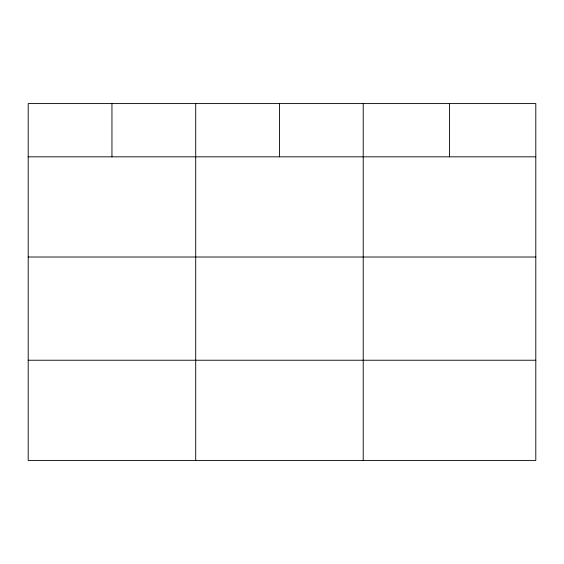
<?xml version="1.0" encoding="UTF-8"?>
<svg xmlns="http://www.w3.org/2000/svg" width="564" height="564" viewBox="0 0 564 564"><rect width="100%" height="100%" fill="white"/><g stroke="black" fill="none" stroke-linecap="round" stroke-linejoin="round"><path stroke-width="0.85" d="M535.8 257.015L535.8 103.586L28.2 103.586L28.2 460.414L535.8 460.414L535.8 257.015L28.2 257.015M28.2 156.827L535.8 156.827M28.2 360.234L535.8 360.234M449.508 103.586L449.508 156.827M363.216 103.586L363.216 460.414M279.462 103.586L279.462 156.827M195.708 103.586L195.708 460.414M111.954 103.586L111.954 156.827"/></g></svg>
